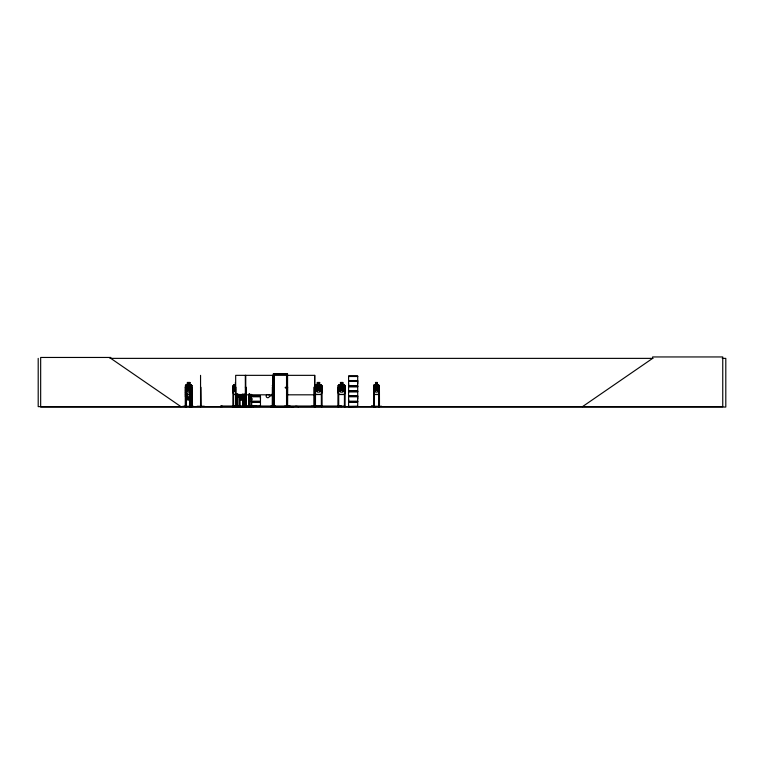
<?xml version="1.0" encoding="UTF-8"?>
<svg xmlns="http://www.w3.org/2000/svg" width="764" height="764" viewBox="0 0 764 764"><rect width="100%" height="100%" fill="white"/><g stroke="black" fill="none" stroke-linecap="round" stroke-linejoin="round"><path stroke-width="1.15" d="M260.457 398.999L260.457 396.755L251.356 396.755M357.705 401.234L348.594 401.234L348.604 398.999M357.705 385.916L348.594 385.916L348.604 383.681M357.695 398.999L357.695 396.755M357.695 383.681L357.695 381.446M197.036 406.276L204.332 406.247M311.301 406.276L321.281 406.133M232.151 406.629L239.285 406.543L239.333 405.932M232.237 406.267L239.218 406.247M182.873 406.276L193.435 406.276M245.951 406.629L245.97 387.176L245.32 387.176M251.566 406.629L251.576 405.932M374.236 394.52L373.606 392.142L374.188 394.52L378.677 394.52L379.326 385.705L378.61 384.865L377.387 384.865M378.677 394.52L379.278 392.142M242.828 405.932L242.828 406.639L242.58 396.335M284.494 406.543L289.661 406.639M289.632 406.267L284.494 406.267M289.613 406.582L270.504 406.591M185.423 390.328L186.149 387.94M191.945 392.133L191.21 394.444L186.13 394.444M191.258 394.52L192.05 392.142M375.821 406.582L371.361 406.247L381.685 406.276M251.662 394.396L250.439 396.631L251.012 394.673M186.34 406.591L186.368 405.932L185.194 405.932L185.194 406.639M348.575 391.139L357.714 391.321M348.594 406.448L348.604 402.131L357.705 402.131L357.705 406.448L348.575 406.629M314.424 406.591L314.31 387.176M314.73 406.582L314.758 405.932M239.657 394.673C237.365 397.433 240.44 397.06 240.488 394.396L242.026 396.631L241.29 394.682M186.473 384.865L185.938 406.639L186.502 384.941M189.768 392.133L190.876 390.213L190.876 385.744L189.768 384.941L189.806 382.468L187.428 382.468L187.428 384.865M235.541 389.344L234.452 391.235L235.302 391.244M239.447 396.573L241.328 396.583L241.328 394.348M373.653 406.639L373.606 385.715L374.207 384.865L375.544 384.865M373.653 385.715L374.255 384.865M242.723 397.385L243.315 396.573M192.05 396.745L191.315 397.605L186.168 397.605L185.394 396.764L185.394 385.715L186.091 384.865L187.629 384.865M185.423 385.715L186.13 384.865M191.286 397.528L191.974 396.717M314.911 385.715L315.675 384.865L317.308 384.865L317.308 382.468L319.705 382.468L319.629 384.941L320.823 385.744L320.823 390.213L319.629 392.133L317.385 392.133L316.191 390.213L316.191 385.744L317.385 384.941L317.385 382.544L319.629 382.544M340.515 382.544L342.749 382.544L342.749 384.941L343.943 385.744L343.943 390.213L342.749 392.133L340.515 392.133L339.312 390.213L339.312 385.744L340.515 384.941L340.429 382.468L342.826 382.468L342.826 384.865L344.373 384.865L345.223 385.705L345.223 392.142L344.402 394.52L338.777 394.52L338.032 392.142L338.032 385.715L338.796 384.865L340.429 384.865M338.118 385.753L338.834 384.941L344.344 384.941M250.812 396.611L250.84 394.348M375.554 384.941L374.608 385.744L374.608 390.213L375.554 392.133L377.32 392.133L378.266 390.213L378.266 385.744L377.32 384.941L377.32 382.544L375.554 382.544L375.601 384.941L375.496 382.468L377.435 382.468L377.368 384.941M189.768 397.528L190.876 396.726L190.876 392.257L189.768 390.337M582.493 406.639L652.628 358.373L652.628 356.95L722.754 356.95L722.754 406.639L38.2 406.639L38.2 358.373M235.35 382.468L235.436 384.941L234.233 385.744L234.233 390.213L235.436 392.133M251.757 406.591L251.652 398.627M285.631 387.902C286.672 386.278 283.921 387.911 285.822 387.768M272.175 394.043L274.276 393.364M273.598 394.864L269.386 396.44A1.623 1.623 0 0 1 267.734 397.729A1.623 1.623 0 0 1 266.187 396.335A1.623 1.623 0 0 1 267.295 394.558M109.901 358.373L652.991 358.373M722.219 358.373L725.8 358.373L725.8 407.05L40.664 407.05L40.664 357.457L110.799 357.457L110.799 358.373L180.925 406.639M348.594 376.05L357.714 376.05M348.604 376.499L357.695 376.499M357.705 380.548L348.594 380.548L348.594 376.232L357.714 376.232L357.695 380.548M348.537 380.854L357.772 380.854M348.537 381.131L357.772 381.131M187.476 382.544L189.768 382.544M188.909 384.865L191.267 384.865L192.05 385.705L192.003 406.639M235.35 384.865L233.717 384.865L232.963 385.715L232.867 406.639M319.705 384.865L321.252 384.865L322.102 385.705L322.102 392.142L321.281 394.52L315.656 394.52L314.911 392.142M186.13 384.941L191.239 384.941M233.755 384.941L235.436 384.941M315.713 384.941L321.224 384.941M374.236 384.941L378.638 384.941M190.456 385.705L189.93 384.865L190.456 385.705L190.332 406.639M192.022 385.705L191.239 384.865M348.537 386.231L357.772 386.231M348.537 386.508L357.772 386.508M357.705 386.823L348.594 386.823L348.594 391.13L357.714 391.13L357.695 386.823M185.26 387.176L186.32 387.176L186.168 406.639M189.739 387.176L190.341 387.176M191.936 387.176L191.229 387.176L191.258 406.639M200.55 387.176L200.808 406.639L200.808 387.176M232.915 387.176L233.574 387.176L233.574 406.639L233.65 405.932M287.063 387.176L287.713 387.176M322.016 387.176L321.357 387.176L321.357 406.639M345.147 387.176L344.478 387.176L344.411 406.639M373.615 387.176L374.293 387.176L374.198 406.639M191.334 387.94L192.05 390.328M189.768 387.978L192.06 387.978L192.06 394.491L185.423 394.491M348.604 391.015L357.695 391.015M348.604 391.808L357.695 391.808M185.394 392.142L186.11 394.52M233.755 394.444L235.961 394.444M321.224 394.444L315.713 394.444L314.997 392.133M344.344 394.444L338.834 394.444L338.118 392.133M374.236 394.444L378.638 394.444M235.952 394.52L233.698 394.52L232.963 392.142M235.675 394.816L272.853 394.816M287.063 394.816L314.596 394.816M251.356 395.857L260.467 395.857M357.705 395.857L348.594 395.857L348.594 391.55L357.714 391.55L357.695 395.857M251.289 396.172L260.524 396.172M348.537 396.172L357.772 396.172M251.289 396.449L260.524 396.449M348.537 396.449L357.772 396.449M249.312 394.453L249.322 396.621M189.768 396.726L187.705 396.726L187.705 393.374M252.015 398.579L251.098 398.579L250.993 406.639M251.098 399.381L252.015 399.381M239.418 399.858L241.443 399.858M250.793 399.858L250.907 397.385L249.799 397.461L249.312 396.583M189.844 400.002L187.6 400.002L187.677 397.528L186.597 396.726L186.597 393.374M251.356 401.234L260.467 401.234L260.467 396.755M251.289 401.539L260.524 401.539M348.537 401.539L357.772 401.539M251.289 401.816L260.524 401.816M348.537 401.816L357.772 401.816M251.356 402.131L260.467 402.131L260.467 406.448L241.262 406.543L260.457 406.324M189.682 405.932L190.408 405.932M191.162 405.932L192.003 405.932M200.884 405.932L200.474 406.639M344.411 405.932L345.318 406.591M373.548 405.932L374.36 405.932L374.35 406.639M378.677 405.932L379.488 405.932M256.494 406.238L232.256 406.639M270.466 406.276L275.603 406.276L270.437 406.639M295.687 406.238L298.695 406.639M338.729 406.133L344.411 406.133M348.604 406.324L357.695 406.324M371.352 406.276L375.869 406.639M240.268 406.591L240.144 405.932M245.387 406.591L245.32 375.344M245.559 406.639L245.578 387.176L245.645 406.629M250.926 406.582L250.917 405.932M239.485 397.385L238.492 396.583L238.492 394.348M250.84 397.385L250.076 396.583L250.076 394.348M269.023 395.064L268.88 394.902A1.623 1.623 0 0 0 268.527 394.663M273.608 388.962L272.442 387.014A1.623 1.623 0 0 0 272.271 385.4M272.624 389.678L273.904 391.435M235.322 385.82L234.519 385.82L235.56 387.644M191.286 388.026L191.945 390.337M186.464 394.52L185.986 392.133L186.397 394.52M249.427 406.543L249.389 394.043M379.479 406.639L379.421 387.176L378.743 387.176L378.686 406.639M379.278 385.705L379.269 406.639M379.183 405.932L379.164 406.639M379.011 405.932L378.982 406.639M378.896 387.176L378.839 406.639M374.14 387.176L374.054 406.639M373.854 405.932L373.882 406.639M373.711 385.753L373.768 406.639M357.695 385.916L357.705 381.446L348.594 381.446L348.594 385.916M357.695 401.234L357.705 396.755L348.594 396.755L348.594 401.234M345.147 385.744L345.07 406.639M344.554 405.932L344.554 406.639M341.489 406.639L341.489 406.037L220.662 406.037L220.662 406.639M340.066 406.037L340.066 406.639M338.729 406.639L338.653 387.176L337.994 387.176L337.917 406.639M338.576 405.932L338.576 406.639M338.07 405.932L338.07 406.639M322.093 405.932L322.093 406.639L322.016 385.744M321.281 405.932L321.281 406.639M315.608 405.932L315.608 406.639M315.456 406.639L315.532 387.176L314.128 387.176L314.08 406.639M315.121 405.932L315.112 406.639M314.997 385.753L315.074 406.639M314.825 375.344L314.797 406.639M314.52 406.639L314.596 375.344L287.063 375.344L287.063 406.639L287.188 405.932M314.157 405.932L314.252 406.639M293.949 406.639L290.95 406.639M290.072 406.037L290.072 406.639M289.145 406.037L289.145 406.639M287.761 405.932L287.761 406.639M287.57 406.639L287.57 373.873L273.292 373.873L273.292 406.639M287.531 387.176L287.455 406.639M287.388 406.639L287.388 374.054L273.483 374.054L273.483 406.639M286.615 406.639L286.615 374.828L274.257 374.828L274.333 406.639L274.362 374.943L286.538 374.914L286.538 406.639M273.092 405.932L273.092 406.639M273.006 406.639L273.034 387.176L272.385 387.176L272.328 406.639M272.643 405.932L272.748 406.639L272.853 375.344L235.675 375.344L235.675 406.639L235.656 405.932M272.567 387.176L272.509 406.639M253.743 405.932L253.724 406.639M253.543 405.932L253.6 406.639M253.428 405.932L253.4 406.639M253.323 405.932L253.276 406.639M253.142 405.932L253.075 406.639M249.589 394.043L249.637 406.639M249.284 405.932L249.245 406.639M249.169 394.043L249.121 406.639M248.968 394.043L248.968 406.639M246.018 405.932L246.046 406.639M245.75 375.344L245.798 406.639M245.168 394.043L245.091 406.639M245.005 406.037L245.005 406.639M244.585 405.932L244.585 406.639M244.509 394.043L244.451 406.639M243.315 394.453L243.429 396.611L242.751 397.461L238.129 397.461L237.432 396.621L237.547 394.453M243.334 405.932L243.334 406.639L243.267 394.043M243.133 396.335L243.047 406.639M242.723 394.043L242.809 406.639M242.322 394.348L241.376 399.782M241.443 397.461L241.395 399.858M240.068 398.627L240.116 406.639M239.524 397.385L239.524 399.782M239.485 394.348L239.333 406.639M237.957 405.932L237.957 406.639M237.89 394.043L237.814 406.639M237.642 405.932L237.661 406.639M237.432 405.932L237.451 406.639M237.346 394.043L237.346 406.639M237.203 394.043L237.222 406.639M236.095 394.205L236.114 406.639M235.847 387.176L235.866 406.639M235.436 385.744L235.436 390.213M233.039 385.753L233.039 392.133M232.991 405.932L232.991 406.639M222.085 406.037L222.085 406.639M221.159 406.037L221.159 406.639M200.56 375.344L200.55 406.639M191.84 387.176L191.84 406.639M191.735 405.932L191.735 406.639M191.43 405.932L191.43 406.639M191.334 387.176L191.334 406.639M190.188 405.932L190.188 406.639L190.15 387.176M189.844 382.468L189.844 384.865M189.94 387.176L189.892 406.639M189.768 393.374L189.692 406.639M188.975 382.468L189.663 390.213L188.918 392.133L187.533 392.133L186.798 390.213L187.486 382.468M188.861 382.544L188.861 384.941M188.679 382.945L188.679 383.748M185.719 387.176L185.719 406.639M185.671 405.932L185.671 406.639M185.461 405.932L185.451 406.639M185.365 387.176L185.26 406.639M189.443 391.235L188.154 389L186.865 391.33L187.839 388.475L186.979 385.696L188.125 387.931L189.386 385.734L188.45 388.484L189.443 391.235M378.161 391.235L377.521 391.244L376.518 389C375.792 392.791 373.529 391.369 376.108 388.475L374.923 385.734L376.48 387.931C377.101 384.263 379.479 385.763 376.891 388.484L378.161 391.235M190.408 392.133L189.883 394.52L190.456 392.142M320.603 391.235L319.829 391.311L318.512 389C317.48 392.648 314.73 391.865 318.005 388.475C314.835 385.724 317.662 384.292 318.473 387.931C319.381 384.483 322.246 385.209 318.999 388.484L320.603 391.235M343.724 391.235L342.96 391.311L341.642 389C340.734 392.62 337.774 391.903 341.126 388.475C337.955 385.724 340.782 384.292 341.594 387.931C342.501 384.483 345.366 385.209 342.119 388.484L343.724 391.235M189.396 382.945L187.782 382.945L187.782 383.748L189.396 383.748L189.396 382.945M319.228 382.945L317.786 382.945L317.786 383.748L319.228 383.748L319.228 382.945M342.348 382.945L340.906 382.945L340.906 383.748L342.348 383.748L342.348 382.945M377.005 382.945L375.869 382.945L375.869 383.748L377.005 383.748L377.005 382.945M188.918 385.744L187.533 385.744L187.533 390.213L188.918 390.213L188.918 385.744M319.629 385.744L317.385 385.744L317.385 390.213L319.629 390.213L319.629 385.744M342.749 385.744L340.515 385.744L340.515 390.213L342.749 390.213L342.749 385.744M377.32 385.744L375.554 385.744L375.554 390.213L377.32 390.213L377.32 385.744M241.004 398.579L239.81 398.579L239.81 399.381L241.004 399.381L241.004 398.579M189.396 398.722L188.078 398.722L188.078 399.524L189.396 399.524L189.396 398.722"/></g></svg>
